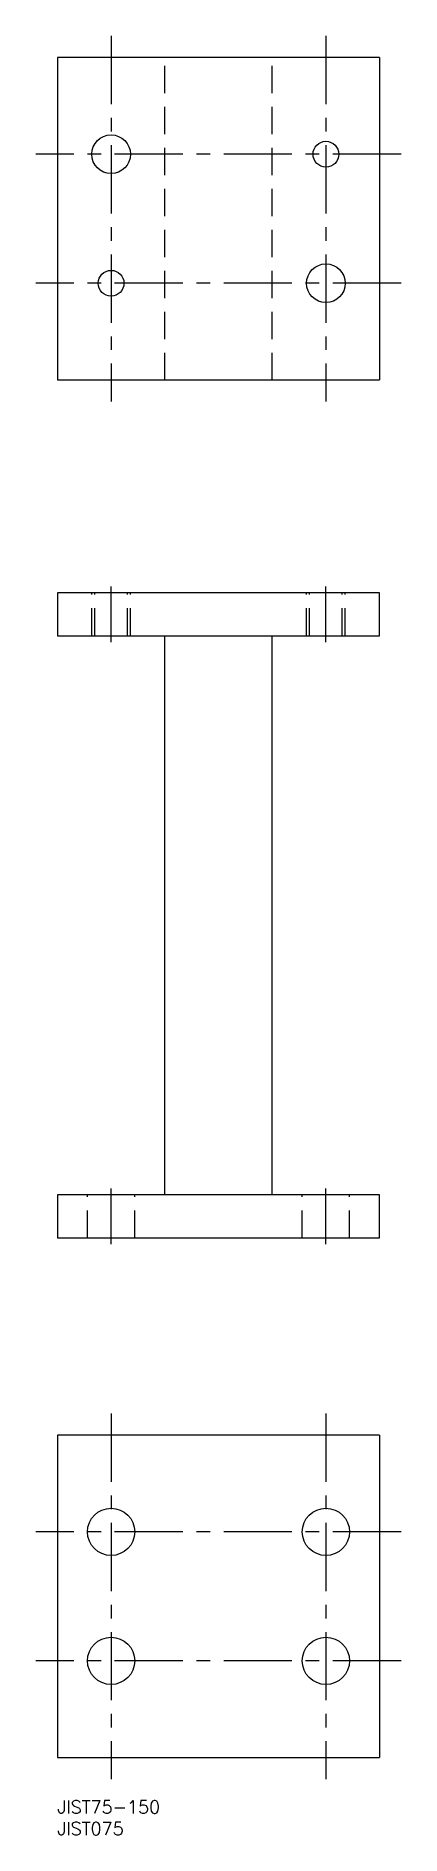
# Model space of a CAD drawing. Extents: x -5 to 80, y -8 to 410.
import ezdxf

# ---------------------------------------------------------------- set-up
doc = ezdxf.new("R2010")
doc.units = 0
doc.header["$LTSCALE"] = 0.5
doc.linetypes.add('CENTER', pattern=[50.8, 31.75, -6.35, 6.35, -6.35])
doc.linetypes.add('DASHED', pattern=[19.05, 12.7, -6.35])
for name, color, linetype in [('MSM_CENTER', 1, 'CENTER'), ('MSM_CONTINUOUS', 7, 'CONTINUOUS'), ('MSM_DASHED', 4, 'DASHED'), ('MSM_PART_NUMBER', 7, 'CONTINUOUS')]:
    doc.layers.add(name, color=color, linetype=linetype)
doc.styles.get("Standard").update_dxf_attribs({"font": 'txt.shx', "height": 3, "bigfont": 'bigfont.shx'})

# ---------------------------------------------------------------- blocks, each defined once
blk = doc.blocks.new('*U16')
at = {"layer": 'MSM_PART_NUMBER'}
blk.add_text('JIST75-150', height=3, dxfattribs=at).set_placement((0, -3))
blk = doc.blocks.new('*U17')
at = {"layer": 'MSM_PART_NUMBER'}
blk.add_text('JIST075', height=3, dxfattribs=at).set_placement((0, -8))

msp = doc.modelspace()

# ---------------------------------------------------------------- linework, layer by layer
at = {"layer": 'MSM_CENTER'}
for p, q in [((12.5, 410.35), (12.5, 325.35)), ((62.5, 410.35), (62.5, 325.35)), ((80, 382.85), (-5, 382.85)), ((80, 352.85), (-5, 352.85)), ((12.5, 269.36), (12.5, 282.36)), ((62.5, 269.36), (62.5, 282.36)), ((12.5, 129.36), (12.5, 142.36)), ((62.5, 129.36), (62.5, 142.36)), ((12.5, 90), (12.5, 5)), ((62.5, 90), (62.5, 5)), ((80, 62.5), (-5, 62.5)), ((80, 32.5), (-5, 32.5))]:
    msp.add_line(p, q, dxfattribs=at)
at = {"layer": 'MSM_CONTINUOUS'}
for p, q in [((75, 405.35), (0, 405.35)), ((0, 405.35), (0, 330.35)), ((75, 405.35), (75, 330.35)), ((0, 330.35), (75, 330.35)), ((75, 280.86), (0, 280.86)), ((0, 280.86), (0, 270.86)), ((75, 270.86), (75, 280.86)), ((0, 270.86), (75, 270.86)), ((25, 140.86), (25, 270.86)), ((50, 140.86), (50, 270.86)), ((75, 140.86), (0, 140.86)), ((0, 140.86), (0, 130.86)), ((75, 130.86), (75, 140.86)), ((0, 130.86), (75, 130.86)), ((75, 85), (0, 85)), ((0, 85), (0, 10)), ((75, 85), (75, 10)), ((0, 10), (75, 10))]:
    msp.add_line(p, q, dxfattribs=at)
for centre, radius in [((12.5, 382.85), 4.5), ((62.5, 382.85), 3), ((12.5, 352.85), 3), ((62.5, 352.85), 4.5), ((12.5, 62.5), 5.5), ((62.5, 62.5), 5.5), ((12.5, 32.5), 5.5), ((62.5, 32.5), 5.5)]:
    msp.add_circle(centre, radius, dxfattribs=at)
at = {"layer": 'MSM_DASHED'}
for p, q in [((25, 330.35), (25, 405.35)), ((50, 330.35), (50, 405.35)), ((8, 270.95), (8, 280.95)), ((8.68, 270.95), (8.68, 280.95)), ((16.32, 270.95), (16.32, 280.95)), ((17, 270.95), (17, 280.95)), ((58, 270.95), (58, 280.95)), ((58.68, 270.95), (58.68, 280.95)), ((66.32, 270.95), (66.32, 280.95)), ((67, 270.95), (67, 280.95)), ((7, 130.86), (7, 140.86)), ((18, 130.86), (18, 140.86)), ((57, 130.86), (57, 140.86)), ((68, 130.86), (68, 140.86))]:
    msp.add_line(p, q, dxfattribs=at)

# ---------------------------------------------------------------- block references
at = {"layer": 'MSM_CONTINUOUS'}
for name in ['*U16', '*U17']:
    msp.add_blockref(name, (0, 0), dxfattribs=at)

doc.saveas('drawing.dxf')
